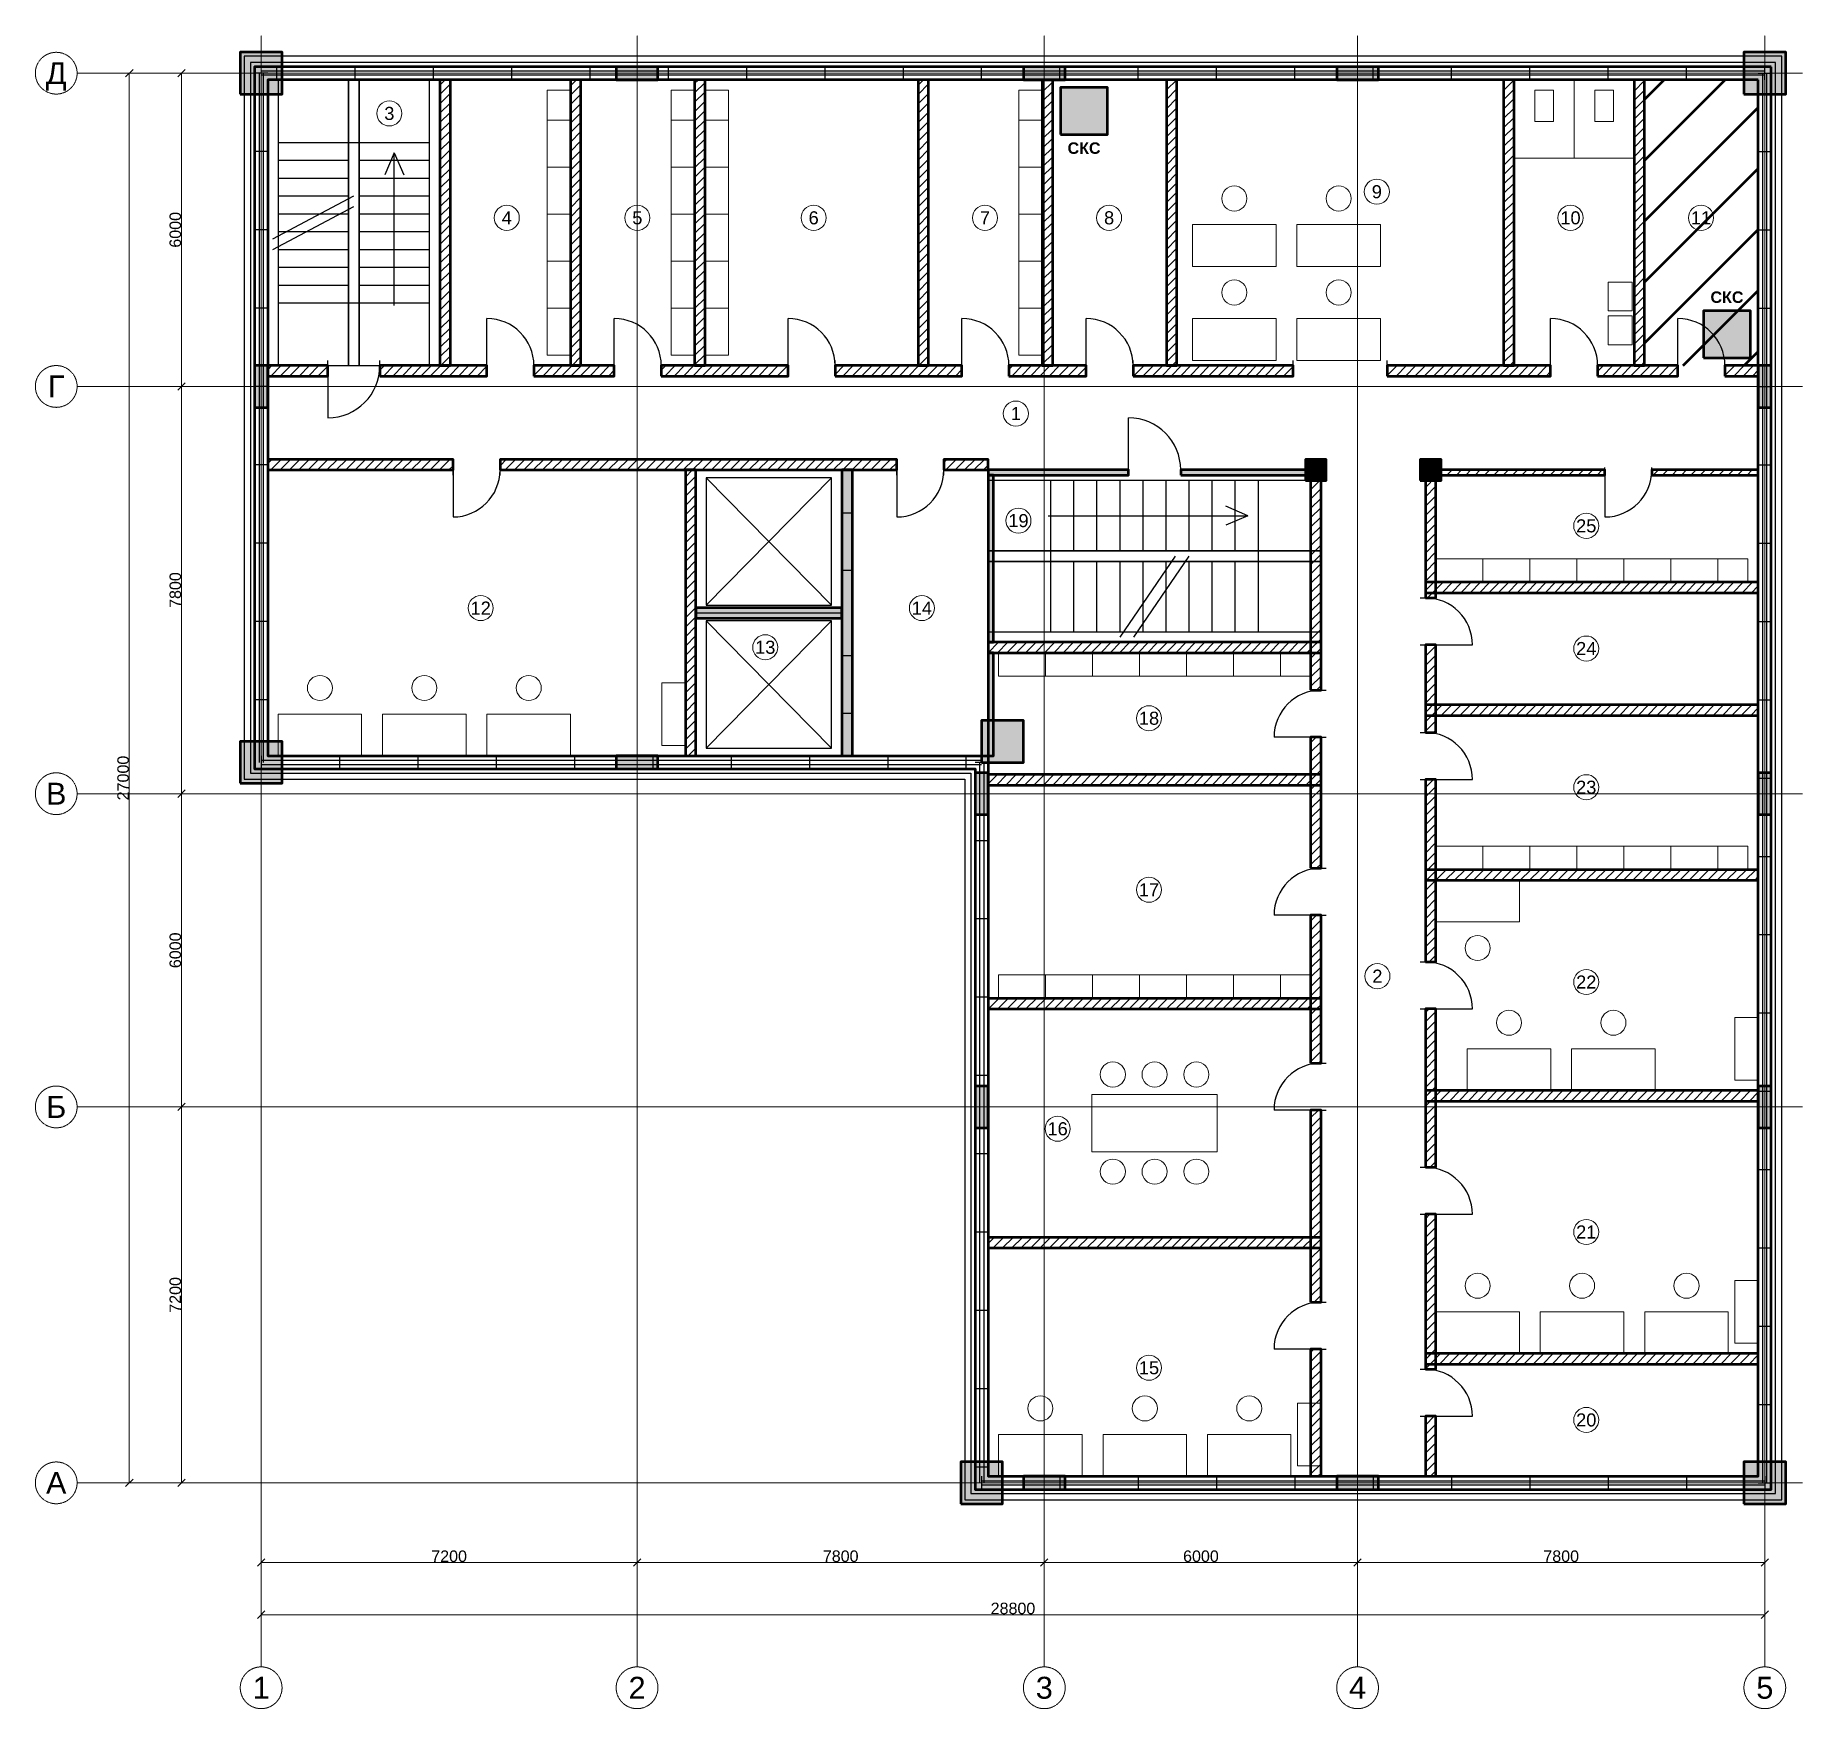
# Model space of a CAD drawing. Header units: millimetres. Extents: x -4325 to 29525, y -4325 to 27725.
import ezdxf
from ezdxf.enums import TextEntityAlignment as Align

# ---------------------------------------------------------------- set-up
doc = ezdxf.new("R2010")
doc.units = ezdxf.units.MM
doc.linetypes.add('CENTER2', pattern=[2.541, 1.587, -0.318, 0.318, -0.318])
for name, color, linetype, lineweight in [('A-ANNO-ROOM', 7, 'CONTINUOUS', 18), ('A-DIMS', 8, 'CONTINUOUS', 13), ('A-DOOR', 3, 'CONTINUOUS', 25), ('A-ELEV', 7, 'CONTINUOUS', 25), ('A-FACADE-PANEL', 8, 'CONTINUOUS', 25), ('A-FURN', 8, 'CONTINUOUS', 18), ('A-GLAZ-RIBBON', 5, 'CONTINUOUS', 25), ('A-GRID', 8, 'CENTER2', 13), ('A-HATCH', 9, 'CONTINUOUS', 9), ('A-OUTLINE', 7, 'CONTINUOUS', 50), ('A-SANI', 8, 'CONTINUOUS', 18), ('A-STAIR', 7, 'CONTINUOUS', 25), ('A-WALL-BLOCK', 9, 'CONTINUOUS', 50), ('A-WALL-RC', 7, 'CONTINUOUS', 50), ('E-SCS-RISER', 1, 'CONTINUOUS', 50), ('E-SERVER-ROOM', 1, 'CONTINUOUS', 50)]:
    doc.layers.add(name, color=color, linetype=linetype, lineweight=lineweight)
doc.styles.add('Arial-Bold', font='arialbd.ttf')
doc.styles.get("Standard").update_dxf_attribs({"font": 'arial.ttf'})

msp = doc.modelspace()

# ---------------------------------------------------------------- hatches: boundary and pattern name
at = {"layer": 'A-HATCH'}
h = msp.add_hatch(dxfattribs=at)
h.set_pattern_fill('ANSI31', scale=40)
h.paths.add_polyline_path([(3425, 21400), (3625, 21400), (3625, 26875), (3625, 26875), (3425, 26875), (3425, 26875)])
h = msp.add_hatch(dxfattribs=at)
h.set_pattern_fill('ANSI31', scale=40)
h.paths.add_polyline_path([(5925, 21400), (6125, 21400), (6125, 26875), (6125, 26875), (5925, 26875), (5925, 26875)])
h = msp.add_hatch(dxfattribs=at)
h.set_pattern_fill('ANSI31', scale=40)
h.paths.add_polyline_path([(8302, 21400), (8502, 21400), (8502, 26875), (8502, 26875), (8302, 26875), (8302, 26875)])
h = msp.add_hatch(dxfattribs=at)
h.set_pattern_fill('ANSI31', scale=40)
h.paths.add_polyline_path([(12584, 21400), (12784, 21400), (12784, 26875), (12784, 26875), (12584, 26875), (12584, 26875)])
h = msp.add_hatch(dxfattribs=at)
h.set_pattern_fill('ANSI31', scale=40)
h.paths.add_polyline_path([(14961, 21400), (15161, 21400), (15161, 26875), (15161, 26875), (14961, 26875), (14961, 26875)])
h = msp.add_hatch(dxfattribs=at)
h.set_pattern_fill('ANSI31', scale=40)
h.paths.add_polyline_path([(17339, 21400), (17539, 21400), (17539, 26875), (17539, 26875), (17339, 26875), (17339, 26875)])
h = msp.add_hatch(dxfattribs=at)
h.set_pattern_fill('ANSI31', scale=40)
h.paths.add_polyline_path([(23798, 21400), (23998, 21400), (23998, 26875), (23998, 26875), (23798, 26875), (23798, 26875)])
h = msp.add_hatch(dxfattribs=at)
h.set_pattern_fill('ANSI31', scale=40)
h.paths.add_polyline_path([(26298, 21400), (26498, 21400), (26498, 26875), (26498, 26875), (26298, 26875), (26298, 26875)])
h = msp.add_hatch(dxfattribs=at)
h.set_pattern_fill('ANSI31', scale=40)
h.paths.add_polyline_path([(125, 21200), (125, 21200), (1275, 21200), (1275, 21400), (125, 21400), (125, 21400)])
h = msp.add_hatch(dxfattribs=at)
h.set_pattern_fill('ANSI31', scale=40)
h.paths.add_polyline_path([(2275, 21200), (4325, 21200), (4325, 21400), (2275, 21400)])
h = msp.add_hatch(dxfattribs=at)
h.set_pattern_fill('ANSI31', scale=40)
h.paths.add_polyline_path([(5225, 21200), (6763.5, 21200), (6763.5, 21400), (5225, 21400)])
h = msp.add_hatch(dxfattribs=at)
h.set_pattern_fill('ANSI31', scale=40)
h.paths.add_polyline_path([(7663.5, 21200), (10093, 21200), (10093, 21400), (7663.5, 21400)])
h = msp.add_hatch(dxfattribs=at)
h.set_pattern_fill('ANSI31', scale=40)
h.paths.add_polyline_path([(10993, 21200), (13422.5, 21200), (13422.5, 21400), (10993, 21400)])
h = msp.add_hatch(dxfattribs=at)
h.set_pattern_fill('ANSI31', scale=40)
h.paths.add_polyline_path([(14322.5, 21200), (15800, 21200), (15800, 21400), (14322.5, 21400)])
h = msp.add_hatch(dxfattribs=at)
h.set_pattern_fill('ANSI31', scale=40)
h.paths.add_polyline_path([(16700, 21200), (19768.5, 21200), (19768.5, 21400), (16700, 21400)])
h = msp.add_hatch(dxfattribs=at)
h.set_pattern_fill('ANSI31', scale=40)
h.paths.add_polyline_path([(21568.5, 21200), (24698, 21200), (24698, 21400), (21568.5, 21400)])
h = msp.add_hatch(dxfattribs=at)
h.set_pattern_fill('ANSI31', scale=40)
h.paths.add_polyline_path([(25598, 21200), (27136.5, 21200), (27136.5, 21400), (25598, 21400)])
h = msp.add_hatch(dxfattribs=at)
h.set_pattern_fill('ANSI31', scale=40)
h.paths.add_polyline_path([(28036.5, 21200), (28675, 21200), (28675, 21200), (28675, 21400), (28675, 21400), (28036.5, 21400)])
h = msp.add_hatch(dxfattribs=at)
h.set_pattern_fill('ANSI31', scale=40)
h.paths.add_polyline_path([(125, 19400), (125, 19400), (3675, 19400), (3675, 19600), (125, 19600), (125, 19600)])
h = msp.add_hatch(dxfattribs=at)
h.set_pattern_fill('ANSI31', scale=40)
h.paths.add_polyline_path([(4575, 19400), (12175, 19400), (12175, 19600), (4575, 19600)])
h = msp.add_hatch(dxfattribs=at)
h.set_pattern_fill('ANSI31', scale=40)
h.paths.add_polyline_path([(8125, 13925), (8325, 13925), (8325, 13925), (8325, 19400), (8125, 19400), (8125, 13925)])
h = msp.add_hatch(dxfattribs=at)
h.set_pattern_fill('ANSI31', scale=40)
h.paths.add_polyline_path([(13075, 19400), (13925, 19400), (13925, 19600), (13075, 19600)])
h = msp.add_hatch(dxfattribs=at)
h.set_pattern_fill('ANSI31', scale=40)
h.paths.add_polyline_path([(20100, 15182.5), (20300, 15182.5), (20300, 19400), (20100, 19400)])
h = msp.add_hatch(dxfattribs=at)
h.set_pattern_fill('ANSI31', scale=40)
h.paths.add_polyline_path([(22300, 16950), (22500, 16950), (22500, 19400), (22300, 19400)])
h = msp.add_hatch(dxfattribs=at)
h.set_pattern_fill('ANSI31', scale=40)
h.paths.add_polyline_path([(22500, 19300), (25737.5, 19300), (25737.5, 19400), (22500, 19400)])
h = msp.add_hatch(dxfattribs=at)
h.set_pattern_fill('ANSI31', scale=40)
h.paths.add_polyline_path([(26637.5, 19300), (28675, 19300), (28675, 19300), (28675, 19400), (28675, 19400), (26637.5, 19400)])
h = msp.add_hatch(dxfattribs=at)
h.set_pattern_fill('ANSI31', scale=40)
h.paths.add_polyline_path([(22300, 17050), (28675, 17050), (28675, 17050), (28675, 17250), (28675, 17250), (22300, 17250)])
h = msp.add_hatch(dxfattribs=at)
h.set_pattern_fill('ANSI31', scale=40)
h.paths.add_polyline_path([(13925, 15900), (20300, 15900), (20300, 16100), (13925, 16100)])
h = msp.add_hatch(dxfattribs=at)
h.set_pattern_fill('ANSI31', scale=40)
h.paths.add_polyline_path([(22300, 14372), (22500, 14372), (22500, 16050), (22300, 16050)])
h = msp.add_hatch(dxfattribs=at)
h.set_pattern_fill('ANSI31', scale=40)
h.paths.add_polyline_path([(22300, 14700), (28675, 14700), (28675, 14700), (28675, 14900), (28675, 14900), (22300, 14900)])
h = msp.add_hatch(dxfattribs=at)
h.set_pattern_fill('ANSI31', scale=40)
h.paths.add_polyline_path([(20100, 11772.5), (20300, 11772.5), (20300, 14282.5), (20100, 14282.5)])
h = msp.add_hatch(dxfattribs=at)
h.set_pattern_fill('ANSI31', scale=40)
h.paths.add_polyline_path([(13925, 13365), (13925, 13365), (20300, 13365), (20300, 13565), (13925, 13565), (13925, 13565)])
h = msp.add_hatch(dxfattribs=at)
h.set_pattern_fill('ANSI31', scale=40)
h.paths.add_polyline_path([(22300, 9978), (22500, 9978), (22500, 13472), (22300, 13472)])
h = msp.add_hatch(dxfattribs=at)
h.set_pattern_fill('ANSI31', scale=40)
h.paths.add_polyline_path([(22300, 11544), (28675, 11544), (28675, 11544), (28675, 11744), (28675, 11744), (22300, 11744)])
h = msp.add_hatch(dxfattribs=at)
h.set_pattern_fill('ANSI31', scale=40)
h.paths.add_polyline_path([(20100, 8041), (20300, 8041), (20300, 10872.5), (20100, 10872.5)])
h = msp.add_hatch(dxfattribs=at)
h.set_pattern_fill('ANSI31', scale=40)
h.paths.add_polyline_path([(13925, 9080), (13925, 9080), (20300, 9080), (20300, 9280), (13925, 9280), (13925, 9280)])
h = msp.add_hatch(dxfattribs=at)
h.set_pattern_fill('ANSI31', scale=40)
h.paths.add_polyline_path([(22300, 6043.5), (22500, 6043.5), (22500, 9078), (22300, 9078)])
h = msp.add_hatch(dxfattribs=at)
h.set_pattern_fill('ANSI31', scale=40)
h.paths.add_polyline_path([(22300, 7312), (28675, 7312), (28675, 7312), (28675, 7512), (28675, 7512), (22300, 7512)])
h = msp.add_hatch(dxfattribs=at)
h.set_pattern_fill('ANSI31', scale=40)
h.paths.add_polyline_path([(20100, 3463.5), (20300, 3463.5), (20300, 7141), (20100, 7141)])
h = msp.add_hatch(dxfattribs=at)
h.set_pattern_fill('ANSI31', scale=40)
h.paths.add_polyline_path([(22300, 2175), (22500, 2175), (22500, 5143.5), (22300, 5143.5)])
h = msp.add_hatch(dxfattribs=at)
h.set_pattern_fill('ANSI31', scale=40)
h.paths.add_polyline_path([(13925, 4502), (13925, 4502), (20300, 4502), (20300, 4702), (13925, 4702), (13925, 4702)])
h = msp.add_hatch(dxfattribs=at)
h.set_pattern_fill('ANSI31', scale=40)
h.paths.add_polyline_path([(20100, 125), (20300, 125), (20300, 125), (20300, 2563.5), (20100, 2563.5), (20100, 125)])
h = msp.add_hatch(dxfattribs=at)
h.set_pattern_fill('ANSI31', scale=40)
h.paths.add_polyline_path([(22300, 2275), (28675, 2275), (28675, 2275), (28675, 2475), (28675, 2475), (22300, 2475)])
h = msp.add_hatch(dxfattribs=at)
h.set_pattern_fill('ANSI31', scale=40)
h.paths.add_polyline_path([(22300, 125), (22500, 125), (22500, 125), (22500, 1275), (22300, 1275), (22300, 125)])
at = {"layer": 'A-WALL-RC'}
h = msp.add_hatch(color=7, dxfattribs=at)
h.dxf.hatch_style = 1
h.paths.add_polyline_path([(-400, 26600), (400, 26600), (400, 27400), (-400, 27400)])
h = msp.add_hatch(color=7, dxfattribs=at)
h.dxf.hatch_style = 1
h.paths.add_polyline_path([(6800, 26875), (7600, 26875), (7600, 27125), (6800, 27125)])
h = msp.add_hatch(color=7, dxfattribs=at)
h.dxf.hatch_style = 1
h.paths.add_polyline_path([(14600, 26875), (15400, 26875), (15400, 27125), (14600, 27125)])
h = msp.add_hatch(color=7, dxfattribs=at)
h.dxf.hatch_style = 1
h.paths.add_polyline_path([(20600, 26875), (21400, 26875), (21400, 27125), (20600, 27125)])
h = msp.add_hatch(color=7, dxfattribs=at)
h.dxf.hatch_style = 1
h.paths.add_polyline_path([(28400, 26600), (29200, 26600), (29200, 27400), (28400, 27400)])
h = msp.add_hatch(color=7, dxfattribs=at)
h.dxf.hatch_style = 1
h.paths.add_polyline_path([(-125, 20600), (125, 20600), (125, 21400), (-125, 21400)])
h = msp.add_hatch(color=7, dxfattribs=at)
h.dxf.hatch_style = 1
h.paths.add_polyline_path([(28675, 20600), (28925, 20600), (28925, 21400), (28675, 21400)])
h = msp.add_hatch(color=7, dxfattribs=at)
h.dxf.hatch_style = 1
h.paths.add_polyline_path([(11125, 13925), (11325, 13925), (11325, 13925), (11325, 19400), (11125, 19400), (11125, 13925)])
h = msp.add_hatch(color=7, dxfattribs=at)
h.dxf.hatch_style = 1
h.paths.add_polyline_path([(13925, 19300), (16612.5, 19300), (16612.5, 19400), (13925, 19400)])
h = msp.add_hatch(color=7, dxfattribs=at)
h.dxf.hatch_style = 1
h.paths.add_polyline_path([(13925, 16100), (14025, 16100), (14025, 19300), (13925, 19300)])
h = msp.add_hatch(color=7, dxfattribs=at)
h.dxf.hatch_style = 1
h.paths.add_polyline_path([(17612.5, 19300), (20100, 19300), (20100, 19400), (17612.5, 19400)])
h = msp.add_hatch(color=7, dxfattribs=at)
h.dxf.hatch_style = 1
h.paths.add_polyline_path([(20000, 19200), (20400, 19200), (20400, 19600), (20000, 19600)])
h = msp.add_hatch(color=7, dxfattribs=at)
h.dxf.hatch_style = 1
h.paths.add_polyline_path([(22200, 19200), (22600, 19200), (22600, 19600), (22200, 19600)])
h = msp.add_hatch(color=7, dxfattribs=at)
h.dxf.hatch_style = 1
h.paths.add_polyline_path([(8325, 16562.5), (11125, 16562.5), (11125, 16762.5), (8325, 16762.5)])
h = msp.add_hatch(color=7, dxfattribs=at)
h.dxf.hatch_style = 1
h.paths.add_polyline_path([(13925, 13925), (14025, 13925), (14025, 13925), (14025, 15900), (13925, 15900), (13925, 13925)])
h = msp.add_hatch(color=7, dxfattribs=at)
h.dxf.hatch_style = 1
h.paths.add_polyline_path([(13800, 13800), (14600, 13800), (14600, 14600), (13800, 14600)])
h = msp.add_hatch(color=7, dxfattribs=at)
h.dxf.hatch_style = 1
h.paths.add_polyline_path([(-400, 13400), (400, 13400), (400, 14200), (-400, 14200)])
h = msp.add_hatch(color=7, dxfattribs=at)
h.dxf.hatch_style = 1
h.paths.add_polyline_path([(6800, 13675), (7600, 13675), (7600, 13925), (6800, 13925)])
h = msp.add_hatch(color=7, dxfattribs=at)
h.dxf.hatch_style = 1
h.paths.add_polyline_path([(13675, 12800), (13925, 12800), (13925, 13600), (13675, 13600)])
h = msp.add_hatch(color=7, dxfattribs=at)
h.dxf.hatch_style = 1
h.paths.add_polyline_path([(28675, 12800), (28925, 12800), (28925, 13600), (28675, 13600)])
h = msp.add_hatch(color=7, dxfattribs=at)
h.dxf.hatch_style = 1
h.paths.add_polyline_path([(13675, 6800), (13925, 6800), (13925, 7600), (13675, 7600)])
h = msp.add_hatch(color=7, dxfattribs=at)
h.dxf.hatch_style = 1
h.paths.add_polyline_path([(28675, 6800), (28925, 6800), (28925, 7600), (28675, 7600)])
h = msp.add_hatch(color=7, dxfattribs=at)
h.dxf.hatch_style = 1
h.paths.add_polyline_path([(13400, -400), (14200, -400), (14200, 400), (13400, 400)])
h = msp.add_hatch(color=7, dxfattribs=at)
h.dxf.hatch_style = 1
h.paths.add_polyline_path([(28400, -400), (29200, -400), (29200, 400), (28400, 400)])
h = msp.add_hatch(color=7, dxfattribs=at)
h.dxf.hatch_style = 1
h.paths.add_polyline_path([(14600, -125), (15400, -125), (15400, 125), (14600, 125)])
h = msp.add_hatch(color=7, dxfattribs=at)
h.dxf.hatch_style = 1
h.paths.add_polyline_path([(20600, -125), (21400, -125), (21400, 125), (20600, 125)])
at = {"layer": 'E-SCS-RISER'}
h = msp.add_hatch(color=7, dxfattribs=at)
h.dxf.hatch_style = 1
h.paths.add_polyline_path([(15311, 25825), (16211, 25825), (16211, 26725), (15311, 26725)])
h = msp.add_hatch(color=7, dxfattribs=at)
h.dxf.hatch_style = 1
h.paths.add_polyline_path([(27625, 21550), (28525, 21550), (28525, 22450), (27625, 22450)])
at = {"layer": 'E-SERVER-ROOM'}
h = msp.add_hatch(dxfattribs=at)
h.set_pattern_fill('ANSI31', scale=260)
h.paths.add_polyline_path([(26498, 21400), (28675, 21400), (28675, 26875), (26498, 26875)])

# ---------------------------------------------------------------- linework, layer by layer
at = {"layer": 'A-ANNO-ROOM'}
for centre in [(2455, 26230), (21369, 24730), (4705, 24230), (7205, 24230), (10582, 24230), (13864, 24230), (16241, 24230), (25078, 24230), (27578, 24230), (14455, 20480), (14505, 18430), (25380, 18330), (4205, 16755), (12655, 16755), (9655, 16005), (25380, 15980), (17005, 14645), (25380, 13324), (17005, 11360), (21380, 9705), (25380, 9592), (15255, 6782), (25380, 4805), (17005, 2205), (25380, 1205)]:
    msp.add_circle(centre, 240, dxfattribs=at)
at = {"layer": 'A-DIMS'}
for p, q in [((-2595.71, 26929.29), (-2454.29, 27070.71)), ((-2525, 0), (-2525, 27000)), ((-1595.71, 26929.29), (-1454.29, 27070.71)), ((-1525, 21000), (-1525, 27000)), ((-1595.71, 20929.29), (-1454.29, 21070.71)), ((-1595.71, 20929.29), (-1454.29, 21070.71)), ((-1525, 13200), (-1525, 21000)), ((-1595.71, 13129.29), (-1454.29, 13270.71)), ((-1595.71, 13129.29), (-1454.29, 13270.71)), ((-1525, 7200), (-1525, 13200)), ((-1595.71, 7129.29), (-1454.29, 7270.71)), ((-1595.71, 7129.29), (-1454.29, 7270.71)), ((-1525, 0), (-1525, 7200)), ((-2595.71, -70.71), (-2454.29, 70.71)), ((-1595.71, -70.71), (-1454.29, 70.71)), ((-70.71, -1595.71), (70.71, -1454.29)), ((0, -1525), (7200, -1525)), ((7129.29, -1595.71), (7270.71, -1454.29)), ((7129.29, -1595.71), (7270.71, -1454.29)), ((7200, -1525), (15000, -1525)), ((14929.29, -1595.71), (15070.71, -1454.29)), ((14929.29, -1595.71), (15070.71, -1454.29)), ((15000, -1525), (21000, -1525)), ((20929.29, -1595.71), (21070.71, -1454.29)), ((20929.29, -1595.71), (21070.71, -1454.29)), ((21000, -1525), (28800, -1525)), ((28729.29, -1595.71), (28870.71, -1454.29)), ((-70.71, -2595.71), (70.71, -2454.29)), ((0, -2525), (28800, -2525)), ((28729.29, -2595.71), (28870.71, -2454.29))]:
    msp.add_line(p, q, dxfattribs=at)
at = {"layer": 'A-DOOR'}
for p, q in [((4325, 21400), (4325, 22300)), ((6763.5, 21400), (6763.5, 22300)), ((10093, 21400), (10093, 22300)), ((13422.5, 21400), (13422.5, 22300)), ((15800, 21400), (15800, 22300)), ((24698, 21400), (24698, 22300)), ((27136.5, 21400), (27136.5, 22300)), ((1275, 21300), (1275, 21500)), ((1275, 21400), (1275, 20400)), ((2275, 21300), (2275, 21500)), ((4325, 21300), (4325, 21500)), ((5225, 21300), (5225, 21500)), ((6763.5, 21300), (6763.5, 21500)), ((7663.5, 21300), (7663.5, 21500)), ((10093, 21300), (10093, 21500)), ((10993, 21300), (10993, 21500)), ((13422.5, 21300), (13422.5, 21500)), ((14322.5, 21300), (14322.5, 21500)), ((15800, 21300), (15800, 21500)), ((16700, 21300), (16700, 21500)), ((19768.5, 21300), (19768.5, 21500)), ((21568.5, 21300), (21568.5, 21500)), ((24698, 21300), (24698, 21500)), ((25598, 21300), (25598, 21500)), ((27136.5, 21300), (27136.5, 21500)), ((28036.5, 21300), (28036.5, 21500)), ((16612.5, 19400), (16612.5, 20400)), ((3675, 19300), (3675, 19500)), ((3675, 19400), (3675, 18500)), ((4575, 19300), (4575, 19500)), ((12175, 19300), (12175, 19500)), ((12175, 19400), (12175, 18500)), ((13075, 19300), (13075, 19500)), ((16612.5, 19350), (16612.5, 19450)), ((17612.5, 19350), (17612.5, 19450)), ((25737.5, 19350), (25737.5, 19450)), ((25737.5, 19400), (25737.5, 18500)), ((26637.5, 19350), (26637.5, 19450)), ((11125, 18581.25), (11325, 18581.25)), ((11125, 17481.25), (11325, 17481.25)), ((22200, 16950), (22400, 16950)), ((22200, 16050), (22400, 16050)), ((22300, 16050), (23200, 16050)), ((11125, 15843.75), (11325, 15843.75)), ((20200, 15182.5), (20400, 15182.5)), ((11125, 14743.75), (11325, 14743.75)), ((20300, 14282.5), (19400, 14282.5)), ((20200, 14282.5), (20400, 14282.5)), ((22200, 14372), (22400, 14372)), ((22200, 13472), (22400, 13472)), ((22300, 13472), (23200, 13472)), ((20200, 11772.5), (20400, 11772.5)), ((20300, 10872.5), (19400, 10872.5)), ((20200, 10872.5), (20400, 10872.5)), ((22200, 9978), (22400, 9978)), ((22200, 9078), (22400, 9078)), ((22300, 9078), (23200, 9078)), ((20200, 8041), (20400, 8041)), ((20300, 7141), (19400, 7141)), ((20200, 7141), (20400, 7141)), ((22200, 6043.5), (22400, 6043.5)), ((22200, 5143.5), (22400, 5143.5)), ((22300, 5143.5), (23200, 5143.5)), ((20200, 3463.5), (20400, 3463.5)), ((20300, 2563.5), (19400, 2563.5)), ((20200, 2563.5), (20400, 2563.5)), ((22200, 2175), (22400, 2175)), ((22200, 1275), (22400, 1275)), ((22300, 1275), (23200, 1275))]:
    msp.add_line(p, q, dxfattribs=at)
for centre, radius, start, end in [((4325, 21400), 900, 0, 90), ((6763.5, 21400), 900, 0, 90), ((10093, 21400), 900, 0, 90), ((13422.5, 21400), 900, 0, 90), ((15800, 21400), 900, 0, 90), ((24698, 21400), 900, 0, 90), ((27136.5, 21400), 900, 0, 90), ((1275, 21400), 1000, -90, 0), ((16612.5, 19400), 1000, 0, 90), ((3675, 19400), 900, -90, 0), ((12175, 19400), 900, -90, 0), ((25737.5, 19400), 900, -90, 0), ((22300, 16050), 900, 0, 90), ((20300, 14282.5), 900, 90, 180), ((22300, 13472), 900, 0, 90), ((20300, 10872.5), 900, 90, 180), ((22300, 9078), 900, 0, 90), ((20300, 7141), 900, 90, 180), ((22300, 5143.5), 900, 0, 90), ((20300, 2563.5), 900, 90, 180), ((22300, 1275), 900, 0, 90)]:
    msp.add_arc(centre, radius, start, end, dxfattribs=at)
at = {"layer": 'A-ELEV'}
for p, q in [((8525, 16812.5), (10925, 19250)), ((8525, 19250), (10925, 16812.5)), ((8325, 16662.5), (11125, 16662.5)), ((8525, 14075), (10925, 16512.5)), ((8525, 16512.5), (10925, 14075))]:
    msp.add_line(p, q, dxfattribs=at)
for points in [[(8525, 16812.5), (10925, 16812.5), (10925, 19250), (8525, 19250)], [(8525, 14075), (10925, 14075), (10925, 16512.5), (8525, 16512.5)]]:
    msp.add_lwpolyline(points, close=True, dxfattribs=at)
at = {"layer": 'A-FACADE-PANEL'}
for points in [[(29125, 27325), (-325, 27325), (-325, 13475), (13475, 13475), (13475, -325), (29125, -325)], [(29005, 27205), (-205, 27205), (-205, 13595), (13595, 13595), (13595, -205), (29005, -205)]]:
    msp.add_lwpolyline(points, close=True, dxfattribs=at)
at = {"layer": 'A-FURN'}
for p, q in [((5475, 26100), (5925, 26100)), ((7852, 26100), (8302, 26100)), ((8502, 26100), (8952, 26100)), ((14511, 26100), (14961, 26100)), ((5475, 25200), (5925, 25200)), ((7852, 25200), (8302, 25200)), ((8502, 25200), (8952, 25200)), ((14511, 25200), (14961, 25200)), ((5475, 24300), (5925, 24300)), ((7852, 24300), (8302, 24300)), ((8502, 24300), (8952, 24300)), ((14511, 24300), (14961, 24300)), ((5475, 23400), (5925, 23400)), ((7852, 23400), (8302, 23400)), ((8502, 23400), (8952, 23400)), ((14511, 23400), (14961, 23400)), ((5475, 22500), (5925, 22500)), ((7852, 22500), (8302, 22500)), ((8502, 22500), (8952, 22500)), ((14511, 22500), (14961, 22500)), ((23400, 17250), (23400, 17700)), ((24300, 17250), (24300, 17700)), ((25200, 17250), (25200, 17700)), ((26100, 17250), (26100, 17700)), ((27000, 17250), (27000, 17700)), ((27900, 17250), (27900, 17700)), ((15025, 15450), (15025, 15900)), ((15925, 15450), (15925, 15900)), ((16825, 15450), (16825, 15900)), ((17725, 15450), (17725, 15900)), ((18625, 15450), (18625, 15900)), ((19525, 15450), (19525, 15900)), ((23400, 11744), (23400, 12194)), ((24300, 11744), (24300, 12194)), ((25200, 11744), (25200, 12194)), ((26100, 11744), (26100, 12194)), ((27000, 11744), (27000, 12194)), ((27900, 11744), (27900, 12194)), ((15025, 9280), (15025, 9730)), ((15925, 9280), (15925, 9730)), ((16825, 9280), (16825, 9730)), ((17725, 9280), (17725, 9730)), ((18625, 9280), (18625, 9730)), ((19525, 9280), (19525, 9730))]:
    msp.add_line(p, q, dxfattribs=at)
for points in [[(5475, 21600), (5925, 21600), (5925, 26675), (5475, 26675)], [(7852, 21600), (8302, 21600), (8302, 26675), (7852, 26675)], [(8502, 21600), (8952, 21600), (8952, 26675), (8502, 26675)], [(14511, 21600), (14961, 21600), (14961, 26675), (14511, 26675)], [(17839, 23300), (19439, 23300), (19439, 24100), (17839, 24100)], [(19839, 23300), (21439, 23300), (21439, 24100), (19839, 24100)], [(17839, 21500), (19439, 21500), (19439, 22300), (17839, 22300)], [(19839, 21500), (21439, 21500), (21439, 22300), (19839, 22300)], [(22500, 17250), (28475, 17250), (28475, 17700), (22500, 17700)], [(14125, 15450), (20100, 15450), (20100, 15900), (14125, 15900)], [(7675, 14125), (8125, 14125), (8125, 15325), (7675, 15325)], [(325, 13925), (1925, 13925), (1925, 14725), (325, 14725)], [(2325, 13925), (3925, 13925), (3925, 14725), (2325, 14725)], [(4325, 13925), (5925, 13925), (5925, 14725), (4325, 14725)], [(22500, 11744), (28475, 11744), (28475, 12194), (22500, 12194)], [(22500, 10744), (24100, 10744), (24100, 11544), (22500, 11544)], [(14125, 9280), (20100, 9280), (20100, 9730), (14125, 9730)], [(28225, 7712), (28675, 7712), (28675, 8912), (28225, 8912)], [(23100, 7512), (24700, 7512), (24700, 8312), (23100, 8312)], [(25100, 7512), (26700, 7512), (26700, 8312), (25100, 8312)], [(15912.5, 6341), (18312.5, 6341), (18312.5, 7441), (15912.5, 7441)], [(28225, 2675), (28675, 2675), (28675, 3875), (28225, 3875)], [(22500, 2475), (24100, 2475), (24100, 3275), (22500, 3275)], [(24500, 2475), (26100, 2475), (26100, 3275), (24500, 3275)], [(26500, 2475), (28100, 2475), (28100, 3275), (26500, 3275)], [(19850, 325), (20300, 325), (20300, 1525), (19850, 1525)], [(14125, 125), (15725, 125), (15725, 925), (14125, 925)], [(16125, 125), (17725, 125), (17725, 925), (16125, 925)], [(18125, 125), (19725, 125), (19725, 925), (18125, 925)]]:
    msp.add_lwpolyline(points, close=True, dxfattribs=at)
for centre in [(18639, 24600), (20639, 24600), (18639, 22800), (20639, 22800), (1125, 15225), (3125, 15225), (5125, 15225), (23300, 10244), (23900, 8812), (25900, 8812), (16312.5, 7821), (17112.5, 7821), (17912.5, 7821), (16312.5, 5961), (17112.5, 5961), (17912.5, 5961), (23300, 3775), (25300, 3775), (27300, 3775), (14925, 1425), (16925, 1425), (18925, 1425)]:
    msp.add_circle(centre, 240, dxfattribs=at)
at = {"layer": 'A-GLAZ-RIBBON'}
for p, q in [((300, 26875), (300, 27125)), ((1800, 26875), (1800, 27125)), ((3300, 26875), (3300, 27125)), ((4800, 26875), (4800, 27125)), ((6300, 26875), (6300, 27125)), ((7800, 26875), (7800, 27125)), ((9300, 26875), (9300, 27125)), ((10800, 26875), (10800, 27125)), ((12300, 26875), (12300, 27125)), ((13800, 26875), (13800, 27125)), ((15300, 26875), (15300, 27125)), ((16800, 26875), (16800, 27125)), ((18300, 26875), (18300, 27125)), ((19800, 26875), (19800, 27125)), ((21300, 26875), (21300, 27125)), ((22800, 26875), (22800, 27125)), ((24300, 26875), (24300, 27125)), ((25800, 26875), (25800, 27125)), ((27300, 26875), (27300, 27125)), ((28800, 26875), (28800, 27125)), ((125, 27000), (-125, 27000)), ((-40, 27000), (-40, 13800)), ((28800, 27040), (0, 27040)), ((28800, 26960), (0, 26960)), ((40, 27000), (40, 13800)), ((28675, 27000), (28925, 27000)), ((28760, 0), (28760, 27000)), ((28840, 0), (28840, 27000)), ((125, 25500), (-125, 25500)), ((28675, 25500), (28925, 25500)), ((125, 24000), (-125, 24000)), ((28675, 24000), (28925, 24000)), ((125, 22500), (-125, 22500)), ((28675, 22500), (28925, 22500)), ((125, 21000), (-125, 21000)), ((28675, 21000), (28925, 21000)), ((125, 19500), (-125, 19500)), ((28675, 19500), (28925, 19500)), ((125, 18000), (-125, 18000)), ((28675, 18000), (28925, 18000)), ((125, 16500), (-125, 16500)), ((28675, 16500), (28925, 16500)), ((125, 15000), (-125, 15000)), ((28675, 15000), (28925, 15000)), ((0, 13925), (0, 13675)), ((1500, 13925), (1500, 13675)), ((3000, 13925), (3000, 13675)), ((4500, 13925), (4500, 13675)), ((6000, 13925), (6000, 13675)), ((7500, 13925), (7500, 13675)), ((9000, 13925), (9000, 13675)), ((10500, 13925), (10500, 13675)), ((12000, 13925), (12000, 13675)), ((13500, 13925), (13500, 13675)), ((0, 13840), (13800, 13840)), ((0, 13760), (13800, 13760)), ((13925, 13800), (13675, 13800)), ((13760, 13800), (13760, 0)), ((13840, 13800), (13840, 0)), ((28675, 13500), (28925, 13500)), ((13925, 12300), (13675, 12300)), ((28675, 12000), (28925, 12000)), ((13925, 10800), (13675, 10800)), ((28675, 10500), (28925, 10500)), ((13925, 9300), (13675, 9300)), ((28675, 9000), (28925, 9000)), ((13925, 7800), (13675, 7800)), ((28675, 7500), (28925, 7500)), ((13925, 6300), (13675, 6300)), ((28675, 6000), (28925, 6000)), ((13925, 4800), (13675, 4800)), ((28675, 4500), (28925, 4500)), ((13925, 3300), (13675, 3300)), ((28675, 3000), (28925, 3000)), ((13925, 1800), (13675, 1800)), ((28675, 1500), (28925, 1500)), ((13925, 300), (13675, 300)), ((13800, 125), (13800, -125)), ((13800, 40), (28800, 40)), ((15300, 125), (15300, -125)), ((16800, 125), (16800, -125)), ((18300, 125), (18300, -125)), ((19800, 125), (19800, -125)), ((21300, 125), (21300, -125)), ((22800, 125), (22800, -125)), ((24300, 125), (24300, -125)), ((25800, 125), (25800, -125)), ((27300, 125), (27300, -125)), ((28675, 0), (28925, 0)), ((28800, 125), (28800, -125)), ((13800, -40), (28800, -40))]:
    msp.add_line(p, q, dxfattribs=at)
at = {"layer": 'A-GRID'}
for p, q in [((0, -3525), (0, 27725)), ((7200, -3525), (7200, 27725)), ((15000, -3525), (15000, 27725)), ((21000, -3525), (21000, 27725)), ((28800, -3525), (28800, 27725)), ((-3525, 27000), (29525, 27000)), ((-3525, 21000), (29525, 21000)), ((-3525, 13200), (29525, 13200)), ((-3525, 7200), (29525, 7200)), ((-3525, 0), (29525, 0))]:
    msp.add_line(p, q, dxfattribs=at)
for centre in [(-3925, 27000), (-3925, 21000), (-3925, 13200), (-3925, 7200), (-3925, 0), (0, -3925), (7200, -3925), (15000, -3925), (21000, -3925), (28800, -3925)]:
    msp.add_circle(centre, 400, dxfattribs=at)
at = {"layer": 'A-OUTLINE'}
for points in [[(28925, 27125), (-125, 27125), (-125, 13675), (13675, 13675), (13675, -125), (28925, -125)], [(28675, 26875), (125, 26875), (125, 13925), (13925, 13925), (13925, 125), (28675, 125)]]:
    msp.add_lwpolyline(points, close=True, dxfattribs=at)
at = {"layer": 'A-SANI'}
for points in [[(23998, 25375), (25148, 25375), (25148, 26875), (23998, 26875)], [(25148, 25375), (26298, 25375), (26298, 26875), (25148, 26875)], [(24393, 26075), (24753, 26075), (24753, 26675), (24393, 26675)], [(25543, 26075), (25903, 26075), (25903, 26675), (25543, 26675)], [(25798, 22450), (26258, 22450), (26258, 23000), (25798, 23000)], [(25798, 21800), (26258, 21800), (26258, 22350), (25798, 22350)]]:
    msp.add_lwpolyline(points, close=True, dxfattribs=at)
at = {"layer": 'A-STAIR'}
for p, q in [((325, 25675), (1675, 25675)), ((325, 25675), (3225, 25675)), ((1875, 25675), (3225, 25675)), ((2550, 25475), (2370, 25055)), ((2550, 22550), (2550, 25475)), ((2550, 25475), (2730, 25055)), ((325, 25333.33), (1675, 25333.33)), ((1875, 25333.33), (3225, 25333.33)), ((325, 24991.67), (1675, 24991.67)), ((1875, 24991.67), (3225, 24991.67)), ((225, 23830), (1775, 24650)), ((225, 23625), (1775, 24445)), ((325, 24650), (1675, 24650)), ((1875, 24650), (3225, 24650)), ((325, 24308.33), (1675, 24308.33)), ((1875, 24308.33), (3225, 24308.33)), ((325, 23966.67), (1675, 23966.67)), ((1875, 23966.67), (3225, 23966.67)), ((325, 23625), (1675, 23625)), ((1875, 23625), (3225, 23625)), ((325, 23283.33), (1675, 23283.33)), ((1875, 23283.33), (3225, 23283.33)), ((325, 22941.67), (1675, 22941.67)), ((1875, 22941.67), (3225, 22941.67)), ((325, 22600), (3225, 22600)), ((15125, 16300), (15125, 19200)), ((15566.67, 17850), (15566.67, 19200)), ((16008.33, 17850), (16008.33, 19200)), ((16450, 17850), (16450, 19200)), ((16891.67, 17850), (16891.67, 19200)), ((17333.33, 17850), (17333.33, 19200)), ((17775, 17850), (17775, 19200)), ((18216.67, 17850), (18216.67, 19200)), ((18658.33, 17850), (18658.33, 19200)), ((19100, 17850), (19100, 19200)), ((19100, 16300), (19100, 19200)), ((18900, 18525), (18480, 18705)), ((15075, 18525), (18900, 18525)), ((18900, 18525), (18480, 18345)), ((15566.67, 16300), (15566.67, 17650)), ((16008.33, 16300), (16008.33, 17650)), ((16450, 16200), (17510, 17750)), ((16450, 16300), (16450, 17650)), ((16715, 16200), (17775, 17750)), ((16891.67, 16300), (16891.67, 17650)), ((17333.33, 16300), (17333.33, 17650)), ((17775, 16300), (17775, 17650)), ((18216.67, 16300), (18216.67, 17650)), ((18658.33, 16300), (18658.33, 17650)), ((19100, 16300), (19100, 17650))]:
    msp.add_line(p, q, dxfattribs=at)
for points in [[(325, 21400), (1675, 21400), (1675, 26875), (325, 26875)], [(1675, 21400), (1875, 21400), (1875, 26875), (1675, 26875)], [(1875, 21400), (3225, 21400), (3225, 26875), (1875, 26875)], [(13925, 17850), (20300, 17850), (20300, 19200), (13925, 19200)], [(13925, 17650), (20300, 17650), (20300, 17850), (13925, 17850)], [(13925, 16300), (20300, 16300), (20300, 17650), (13925, 17650)]]:
    msp.add_lwpolyline(points, close=True, dxfattribs=at)
at = {"layer": 'A-WALL-BLOCK'}
for points in [[(3425, 21400), (3625, 21400), (3625, 26875), (3625, 26875), (3425, 26875), (3425, 26875)], [(5925, 21400), (6125, 21400), (6125, 26875), (6125, 26875), (5925, 26875), (5925, 26875)], [(8302, 21400), (8502, 21400), (8502, 26875), (8502, 26875), (8302, 26875), (8302, 26875)], [(12584, 21400), (12784, 21400), (12784, 26875), (12784, 26875), (12584, 26875), (12584, 26875)], [(14961, 21400), (15161, 21400), (15161, 26875), (15161, 26875), (14961, 26875), (14961, 26875)], [(17339, 21400), (17539, 21400), (17539, 26875), (17539, 26875), (17339, 26875), (17339, 26875)], [(23798, 21400), (23998, 21400), (23998, 26875), (23998, 26875), (23798, 26875), (23798, 26875)], [(26298, 21400), (26498, 21400), (26498, 26875), (26498, 26875), (26298, 26875), (26298, 26875)], [(125, 21200), (125, 21200), (1275, 21200), (1275, 21400), (125, 21400), (125, 21400)], [(2275, 21200), (4325, 21200), (4325, 21400), (2275, 21400)], [(5225, 21200), (6763.5, 21200), (6763.5, 21400), (5225, 21400)], [(7663.5, 21200), (10093, 21200), (10093, 21400), (7663.5, 21400)], [(10993, 21200), (13422.5, 21200), (13422.5, 21400), (10993, 21400)], [(14322.5, 21200), (15800, 21200), (15800, 21400), (14322.5, 21400)], [(16700, 21200), (19768.5, 21200), (19768.5, 21400), (16700, 21400)], [(21568.5, 21200), (24698, 21200), (24698, 21400), (21568.5, 21400)], [(25598, 21200), (27136.5, 21200), (27136.5, 21400), (25598, 21400)], [(28036.5, 21200), (28675, 21200), (28675, 21200), (28675, 21400), (28675, 21400), (28036.5, 21400)], [(125, 19400), (125, 19400), (3675, 19400), (3675, 19600), (125, 19600), (125, 19600)], [(4575, 19400), (12175, 19400), (12175, 19600), (4575, 19600)], [(8125, 13925), (8325, 13925), (8325, 13925), (8325, 19400), (8125, 19400), (8125, 13925)], [(13075, 19400), (13925, 19400), (13925, 19600), (13075, 19600)], [(20100, 15182.5), (20300, 15182.5), (20300, 19400), (20100, 19400)], [(22300, 16950), (22500, 16950), (22500, 19400), (22300, 19400)], [(22500, 19300), (25737.5, 19300), (25737.5, 19400), (22500, 19400)], [(26637.5, 19300), (28675, 19300), (28675, 19300), (28675, 19400), (28675, 19400), (26637.5, 19400)], [(22300, 17050), (28675, 17050), (28675, 17050), (28675, 17250), (28675, 17250), (22300, 17250)], [(13925, 15900), (20300, 15900), (20300, 16100), (13925, 16100)], [(22300, 14372), (22500, 14372), (22500, 16050), (22300, 16050)], [(22300, 14700), (28675, 14700), (28675, 14700), (28675, 14900), (28675, 14900), (22300, 14900)], [(20100, 11772.5), (20300, 11772.5), (20300, 14282.5), (20100, 14282.5)], [(13925, 13365), (13925, 13365), (20300, 13365), (20300, 13565), (13925, 13565), (13925, 13565)], [(22300, 9978), (22500, 9978), (22500, 13472), (22300, 13472)], [(22300, 11544), (28675, 11544), (28675, 11544), (28675, 11744), (28675, 11744), (22300, 11744)], [(20100, 8041), (20300, 8041), (20300, 10872.5), (20100, 10872.5)], [(13925, 9080), (13925, 9080), (20300, 9080), (20300, 9280), (13925, 9280), (13925, 9280)], [(22300, 6043.5), (22500, 6043.5), (22500, 9078), (22300, 9078)], [(22300, 7312), (28675, 7312), (28675, 7312), (28675, 7512), (28675, 7512), (22300, 7512)], [(20100, 3463.5), (20300, 3463.5), (20300, 7141), (20100, 7141)], [(22300, 2175), (22500, 2175), (22500, 5143.5), (22300, 5143.5)], [(13925, 4502), (13925, 4502), (20300, 4502), (20300, 4702), (13925, 4702), (13925, 4702)], [(20100, 125), (20300, 125), (20300, 125), (20300, 2563.5), (20100, 2563.5), (20100, 125)], [(22300, 2275), (28675, 2275), (28675, 2275), (28675, 2475), (28675, 2475), (22300, 2475)], [(22300, 125), (22500, 125), (22500, 125), (22500, 1275), (22300, 1275), (22300, 125)]]:
    msp.add_lwpolyline(points, close=True, dxfattribs=at)
at = {"layer": 'A-WALL-RC'}
for points in [[(-400, 26600), (400, 26600), (400, 27400), (-400, 27400)], [(6800, 26875), (7600, 26875), (7600, 27125), (6800, 27125)], [(14600, 26875), (15400, 26875), (15400, 27125), (14600, 27125)], [(20600, 26875), (21400, 26875), (21400, 27125), (20600, 27125)], [(28400, 26600), (29200, 26600), (29200, 27400), (28400, 27400)], [(-125, 20600), (125, 20600), (125, 21400), (-125, 21400)], [(28675, 20600), (28925, 20600), (28925, 21400), (28675, 21400)], [(11125, 13925), (11325, 13925), (11325, 13925), (11325, 19400), (11125, 19400), (11125, 13925)], [(13925, 19300), (16612.5, 19300), (16612.5, 19400), (13925, 19400)], [(13925, 16100), (14025, 16100), (14025, 19300), (13925, 19300)], [(17612.5, 19300), (20100, 19300), (20100, 19400), (17612.5, 19400)], [(20000, 19200), (20400, 19200), (20400, 19600), (20000, 19600)], [(22200, 19200), (22600, 19200), (22600, 19600), (22200, 19600)], [(8325, 16562.5), (11125, 16562.5), (11125, 16762.5), (8325, 16762.5)], [(13925, 13925), (14025, 13925), (14025, 13925), (14025, 15900), (13925, 15900), (13925, 13925)], [(13800, 13800), (14600, 13800), (14600, 14600), (13800, 14600)], [(-400, 13400), (400, 13400), (400, 14200), (-400, 14200)], [(6800, 13675), (7600, 13675), (7600, 13925), (6800, 13925)], [(13675, 12800), (13925, 12800), (13925, 13600), (13675, 13600)], [(28675, 12800), (28925, 12800), (28925, 13600), (28675, 13600)], [(13675, 6800), (13925, 6800), (13925, 7600), (13675, 7600)], [(28675, 6800), (28925, 6800), (28925, 7600), (28675, 7600)], [(13400, -400), (14200, -400), (14200, 400), (13400, 400)], [(28400, -400), (29200, -400), (29200, 400), (28400, 400)], [(14600, -125), (15400, -125), (15400, 125), (14600, 125)], [(20600, -125), (21400, -125), (21400, 125), (20600, 125)]]:
    msp.add_lwpolyline(points, close=True, dxfattribs=at)
at = {"layer": 'E-SCS-RISER'}
for points in [[(15311, 25825), (16211, 25825), (16211, 26725), (15311, 26725)], [(27625, 21550), (28525, 21550), (28525, 22450), (27625, 22450)]]:
    msp.add_lwpolyline(points, close=True, dxfattribs=at)

# ---------------------------------------------------------------- texts
at = {"layer": 'A-ANNO-ROOM'}
for s, p in [('3', (2455, 26230)), ('9', (21369, 24730)), ('4', (4705, 24230)), ('5', (7205, 24230)), ('6', (10582, 24230)), ('7', (13864, 24230)), ('8', (16241, 24230)), ('10', (25078, 24230)), ('11', (27578, 24230)), ('1', (14455, 20480)), ('19', (14505, 18430)), ('25', (25380, 18330)), ('12', (4205, 16755)), ('14', (12655, 16755)), ('13', (9655, 16005)), ('24', (25380, 15980)), ('18', (17005, 14645)), ('23', (25380, 13324)), ('17', (17005, 11360)), ('2', (21380, 9705)), ('22', (25380, 9592)), ('16', (15255, 6782)), ('21', (25380, 4805)), ('15', (17005, 2205)), ('20', (25380, 1205))]:
    msp.add_text(s, height=250, dxfattribs=at).set_placement(p, align=Align.MIDDLE_CENTER)
at = {"layer": 'A-DIMS'}
for s, p in [('6000', (-1645, 24000)), ('7800', (-1645, 17100)), ('27000', (-2645, 13500)), ('6000', (-1645, 10200)), ('7200', (-1645, 3600))]:
    msp.add_text(s, height=220, rotation=90, dxfattribs=at).set_placement(p, align=Align.MIDDLE_CENTER)
for s, p in [('7200', (3600, -1405)), ('7800', (11100, -1405)), ('6000', (18000, -1405)), ('7800', (24900, -1405)), ('28800', (14400, -2405))]:
    msp.add_text(s, height=220, dxfattribs=at).set_placement(p, align=Align.MIDDLE_CENTER)
at = {"layer": 'A-GRID'}
for s, p in [('Д', (-3925, 27000)), ('Г', (-3925, 21000)), ('В', (-3925, 13200)), ('Б', (-3925, 7200)), ('А', (-3925, 0)), ('1', (0, -3925)), ('2', (7200, -3925)), ('3', (15000, -3925)), ('4', (21000, -3925)), ('5', (28800, -3925))]:
    msp.add_text(s, height=420, dxfattribs=at).set_placement(p, align=Align.MIDDLE_CENTER)
at = {"layer": 'E-SCS-RISER', "style": 'Arial-Bold'}
for p in [(15761, 25565), (28075, 22710)]:
    msp.add_text('СКС', height=220, dxfattribs=at).set_placement(p, align=Align.MIDDLE_CENTER)

doc.saveas('drawing.dxf')
